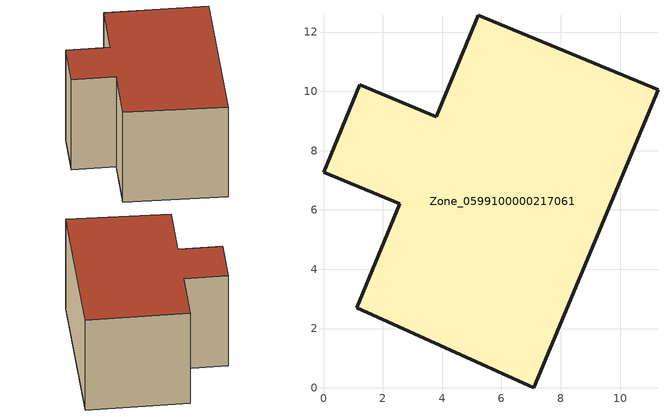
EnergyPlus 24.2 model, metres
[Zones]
Zone_0599100000217061
 floor ground (C_G): 11.28,10.05 7.1,0 1.11,2.7 2.58,6.2 0,7.28 1.22,10.22 3.8,9.15 5.22,12.57 z0
 wall outside (C_F): 3.8,9.15 1.22,10.22 0,7.28 2.58,6.2 1.11,2.7 7.1,0 11.28,10.05 5.22,12.57 3.8,9.15 z0:6.85
 roof outside (C_R): 11.28,10.05 5.22,12.57 3.8,9.15 1.22,10.22 0,7.28 2.58,6.2 1.11,2.7 7.1,0 z6.85
[BUILDING]
Pand.0599100000217061: North Axis=0; Terrain=City; Loads Convergence Tolerance Value=0.04; Temperature Convergence Tolerance Value=0.4; Solar Distribution=FullExterior; Maximum Number of Warmup Days=25; Minimum Number of Warmup Days=1
[Site:Location]
Rotterdam.The.Hague.AP_ZH_NLD Design_Conditions: Latitude=51.96; Longitude=4.45; Time Zone=1; Elevation=-4.5
[SITE:GROUNDTEMPERATURE:BUILDINGSURFACE]
18, 18, 18, 18, 18, 18, 18, 18, 18, 18, 18, 18
[MATERIAL] Thermal Absorptance=0.9; Solar Absorptance=0.7; Visible Absorptance=0.7
Name | Roughness | Thickness | Conductivity | Density | Specific Heat
G.TC.1965-1974 | MediumSmooth | 0.15 | 0.882353 | 540 | 1210
F.TC.1965-1974 | Rough | 0.3 | 0.697674 | 1920 | 840
R.TC.1965-1974 | MediumRough | 0.2 | 0.232558 | 1500 | 1000
[CONSTRUCTION]
C_G: G.TC.1965-1974
C_F: F.TC.1965-1974
C_R: R.TC.1965-1974
[ZONE]
Zone_0599100000217061: Type=1; Multiplier=1; Ceiling Height=Autocalculate; Volume=Autocalculate; Floor Area=autocalculate; Part of Total Floor Area=Yes
[ZONEINFILTRATION:DESIGNFLOWRATE]
Infil_Zone_0599100000217061: Zone or ZoneList or Space or SpaceList=Zone_0599100000217061; Schedule=AlwaysOn; Design Flow Rate Calculation Method=Flow/Area; Flow Rate per Floor Area=0.003; Constant Term Coefficient=1; Temperature Term Coefficient=0; Velocity Term Coefficient=0; Velocity Squared Term Coefficient=0
[HVACTEMPLATE:ZONE:IDEALLOADSAIRSYSTEM]
Zone_0599100000217061: Maximum Heating Supply Air Temperature=50; Minimum Cooling Supply Air Temperature=13; Maximum Heating Supply Air Humidity Ratio=0.0156; Minimum Cooling Supply Air Humidity Ratio=0.0077; Heating Limit=NoLimit; Cooling Limit=NoLimit; Dehumidification Control Type=ConstantSensibleHeatRatio; Cooling Sensible Heat Ratio=0.7; Dehumidification Setpoint=60; Humidification Control Type=None; Humidification Setpoint=30; Outdoor Air Method=None; Outdoor Air Flow Rate per Person=0.00944; Outdoor Air Flow Rate per Zone Floor Area=0; Outdoor Air Flow Rate per Zone=0; Demand Controlled Ventilation Type=None; Outdoor Air Economizer Type=NoEconomizer; Heat Recovery Type=None; Sensible Heat Recovery Effectiveness=0.7; Latent Heat Recovery Effectiveness=0.65
[ZONECONTROL:THERMOSTAT]
ThermostatControl_Zone_0599100000217061: Zone or ZoneList=Zone_0599100000217061; Control Type Schedule=DualSetpointControlType; Control 1=Thermostat_Zone_0599100000217061; Temperature Difference Between Cutout And Setpoint=0
[THERMOSTATSETPOINT:DUALSETPOINT]
Thermostat_Zone_0599100000217061: Heating Setpoint Temperature Schedule=HeatingSetpoint_Zone_0599100000217061; Cooling Setpoint Temperature Schedule=CoolingSetpoint_Zone_0599100000217061
[SCHEDULE:COMPACT]
HeatingSetpoint_Zone_0599100000217061: Through: 12/31, For: AllDays, Until: 24:00, 21
CoolingSetpoint_Zone_0599100000217061: Through: 12/31, For: AllDays, Until: 24:00, 24
DualSetpointControlType: Through: 12/31, For: AllDays, Until: 24:00, 4
AlwaysOn: Through: 12/31, For: AllDays, Until: 24:00, 1
